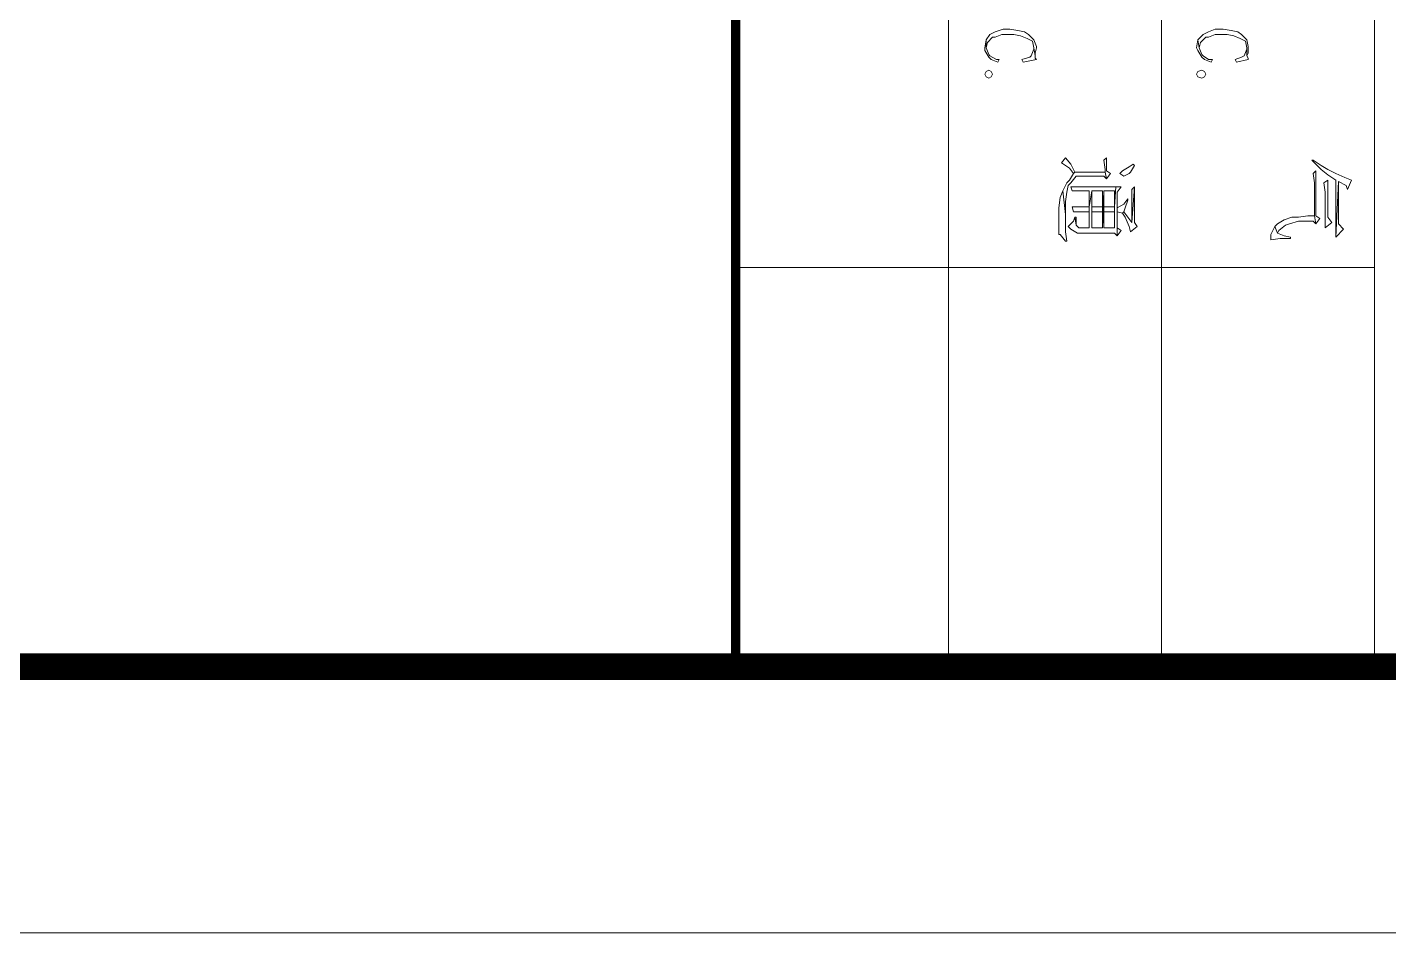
# Model space of a CAD drawing. Header units: millimetres. Extents: x 53009415 to 54059915, y 20499171 to 20796171.
# Drawn here: x 53996099 to 54021673, y 20499171 to 20516185 of the extents above; entities that cross this region are included whole.
import ezdxf

# ---------------------------------------------------------------- set-up
doc = ezdxf.new("R2010")
doc.units = ezdxf.units.MM
doc.header["$LTSCALE"] = 1000
doc.layers.add('PUB_TITLE', color=7, linetype='Continuous', lineweight=20)

# ---------------------------------------------------------------- blocks, each defined once
blk = doc.blocks.new('2015AACI_TQ_A2')
at = {"layer": 'PUB_TITLE'}
blk.add_lwpolyline([(-6000, 0), (0, 0), (0, 40000), (-6000, 40000)], close=True, dxfattribs=at)
for points in [[(-6000, 33297.9), (0, 33297.9)], [(-1500, 33297.9), (-1500, 30897.9)], [(-6000, 32497.9), (0, 32497.9)], [(-6000, 31697.9), (0, 31697.9)], [(-6000, 30897.9), (0, 30897.9)]]:
    blk.add_lwpolyline(points, dxfattribs=at)
at = {"layer": 'PUB_TITLE', "lineweight": 0}
for points in [[(-1828, 33211.9), (-1828, 33211.9), (-1838, 33187), (-1852.9, 33152.2), (-1852.9, 33152.2), (-1867.9, 33122.3), (-1882.8, 33097.5), (-1902.7, 33067.6), (-1902.7, 33062.6), (-1887.8, 33077.6), (-1867.9, 33097.5), (-1848, 33122.3), (-1828, 33152.2), (-1614.1, 33152.2), (-1823.1, 33162.2), (-1808.1, 33192), (-1793.2, 33197)], [(-1643.9, 33182.1), (-1663.8, 33162.2), (-1823.1, 33162.2), (-1614.1, 33152.2)], [(-1668.8, 33137.3), (-1688.7, 33122.3), (-1828, 33122.3), (-1818.1, 33107.4), (-1818.1, 33107.4), (-1783.3, 33112.4), (-1648.9, 33112.4)], [(-1683.7, 33092.5), (-1693.7, 33077.6), (-1862.9, 33077.6), (-1852.9, 33067.6), (-1818.1, 33072.6), (-1693.7, 33072.6), (-1663.8, 33077.6)], [(-1663.8, 33077.6), (-1693.7, 33072.6), (-1693.7, 33047.7), (-1688.7, 33012.9), (-1688.7, 32988), (-1678.8, 32958.1), (-1663.8, 32933.3), (-1653.9, 32923.3), (-1629, 32933.3), (-1639, 32938.2), (-1658.9, 32963.1), (-1663.8, 32978), (-1673.8, 33012.9), (-1673.8, 33032.8), (-1673.8, 33067.6)], [(-1614.1, 32983), (-1619, 32958.1), (-1629, 32933.3), (-1653.9, 32923.3), (-1624, 32908.4), (-1604.1, 32908.4), (-1609.1, 32943.2), (-1609.1, 32948.2), (-1609.1, 32983)], [(-2325.7, 32823.8), (-2330.6, 32823.8), (-2355.5, 32818.8), (-2375.4, 32798.9), (-2385.4, 32784), (-2390.4, 32759.1), (-2395.3, 32729.2), (-2395.3, 32699.4), (-2385.4, 32674.5), (-2375.4, 32654.6), (-2375.4, 32654.6), (-2355.5, 32634.7), (-2325.7, 32639.7), (-2345.6, 32644.6), (-2365.5, 32664.5), (-2365.5, 32674.5), (-2375.4, 32699.4), (-2375.4, 32729.2), (-2375.4, 32744.2), (-2370.4, 32769), (-2360.5, 32793.9), (-2350.5, 32813.8), (-2325.7, 32818.8), (-2295.8, 32818.8), (-2305.8, 32823.8)], [(-2280.9, 32823.8), (-2285.9, 32823.8), (-2295.8, 32818.8), (-2325.7, 32818.8), (-2320.7, 32818.8), (-2295.8, 32808.9), (-2290.8, 32798.9), (-2280.9, 32774), (-2270.9, 32779)], [(-2280.9, 32689.4), (-2280.9, 32674.5), (-2295.8, 32654.6), (-2300.8, 32649.6), (-2325.7, 32639.7), (-2355.5, 32634.7), (-2325.7, 32629.7), (-2315.7, 32634.7), (-2290.8, 32649.6), (-2280.9, 32659.6), (-2270.9, 32684.4)], [(-2226.1, 32629.7), (-2236.1, 32634.7), (-2236.1, 32634.7), (-2241.1, 32649.6), (-2241.1, 32649.6), (-2236.1, 32659.6), (-2236.1, 32659.6), (-2226.1, 32664.5), (-2226.1, 32664.5), (-2216.2, 32659.6), (-2216.2, 32659.6), (-2211.2, 32649.6), (-2211.2, 32649.6), (-2216.2, 32634.7), (-2216.2, 32634.7), (-2226.1, 32629.7), (-2226.1, 32629.7), (-2226.1, 32629.7)], [(-1882.8, 32395.8), (-1887.8, 32390.9), (-1877.8, 32375.9), (-1862.9, 32351), (-1852.9, 32341.1), (-1843, 32356), (-1852.9, 32375.9), (-1857.9, 32380.9)], [(-1653.9, 32405.8), (-1668.8, 32395.8), (-1803.2, 32395.8), (-1668.8, 32385.9), (-1708.6, 32356), (-1703.6, 32351), (-1688.7, 32361), (-1653.9, 32375.9), (-1634, 32380.9)], [(-1803.2, 32395.8), (-1793.2, 32385.9), (-1793.2, 32385.9), (-1758.4, 32385.9), (-1668.8, 32385.9)], [(-1803.2, 32346.1), (-1803.2, 32326.2), (-1728.5, 32321.2), (-1648.9, 32321.2), (-1648.9, 32281.4), (-1708.6, 32281.4), (-1728.5, 32281.4), (-1788.2, 32281.4), (-1648.9, 32276.4), (-1648.9, 32236.6), (-1708.6, 32236.6), (-1728.5, 32236.6), (-1788.2, 32236.6), (-1728.5, 32226.6), (-1648.9, 32226.6), (-1648.9, 32186.8), (-1658.9, 32176.9), (-1688.7, 32171.9), (-1673.8, 32166.9), (-1653.9, 32147), (-1643.9, 32157), (-1629, 32181.9), (-1629, 32321.2), (-1619, 32331.1), (-1783.3, 32331.1)], [(-1639, 32346.1), (-1648.9, 32331.1), (-1708.6, 32331.1), (-1723.5, 32331.1), (-1783.3, 32331.1), (-1619, 32331.1)], [(-1753.4, 32370.9), (-1758.4, 32370.9), (-1738.5, 32356), (-1723.5, 32331.1), (-1708.6, 32331.1), (-1703.6, 32351), (-1708.6, 32356), (-1723.5, 32361)], [(-1852.9, 32306.3), (-1862.9, 32291.3), (-1912.6, 32291.3), (-1902.7, 32281.4), (-1867.9, 32286.4), (-1857.9, 32286.4), (-1833, 32291.3)], [(-1833, 32291.3), (-1857.9, 32286.4), (-1857.9, 32171.9), (-1852.9, 32166.9), (-1828, 32152), (-1818.1, 32142), (-1788.2, 32127.1), (-1698.7, 32137.1), (-1728.5, 32137.1), (-1748.4, 32137.1), (-1783.3, 32142), (-1808.1, 32147), (-1818.1, 32157), (-1843, 32176.9), (-1843, 32281.4)], [(-1803.2, 32326.2), (-1803.2, 32291.3), (-1803.2, 32251.5), (-1803.2, 32216.7), (-1803.2, 32181.9), (-1803.2, 32157), (-1788.2, 32162), (-1788.2, 32226.6), (-1728.5, 32226.6), (-1788.2, 32236.6), (-1788.2, 32276.4), (-1728.5, 32276.4), (-1708.6, 32276.4), (-1648.9, 32276.4), (-1788.2, 32281.4), (-1788.2, 32321.2), (-1728.5, 32321.2)], [(-1728.5, 32321.2), (-1728.5, 32281.4), (-1708.6, 32281.4), (-1708.6, 32321.2), (-1648.9, 32321.2)], [(-1708.6, 32276.4), (-1728.5, 32276.4), (-1728.5, 32236.6), (-1708.6, 32236.6)], [(-1728.5, 32226.6), (-1728.5, 32162), (-1708.6, 32166.9), (-1708.6, 32226.6), (-1648.9, 32226.6)], [(-1688.7, 32176.9), (-1688.7, 32171.9), (-1658.9, 32176.9)], [(-1857.9, 32171.9), (-1887.8, 32157), (-1912.6, 32137.1), (-1892.7, 32122.1), (-1892.7, 32122.1), (-1872.8, 32152), (-1852.9, 32166.9)], [(-1599.1, 32142), (-1634, 32137.1), (-1663.8, 32137.1), (-1698.7, 32137.1), (-1788.2, 32127.1), (-1763.4, 32117.2), (-1723.5, 32112.2), (-1723.5, 32112.2), (-1693.7, 32112.2), (-1663.8, 32112.2), (-1624, 32112.2), (-1624, 32117.2), (-1599.1, 32137.1)], [(-2325.7, 32027.6), (-2330.6, 32027.6), (-2355.5, 32017.6), (-2375.4, 31997.7), (-2385.4, 31982.8), (-2390.4, 31957.9), (-2395.3, 31928.1), (-2395.3, 31903.2), (-2385.4, 31873.3), (-2375.4, 31853.4), (-2375.4, 31853.4), (-2355.5, 31838.5), (-2325.7, 31838.5), (-2345.6, 31843.5), (-2365.5, 31863.4), (-2365.5, 31873.3), (-2375.4, 31898.2), (-2375.4, 31928.1), (-2375.4, 31943), (-2370.4, 31967.9), (-2360.5, 31992.8), (-2350.5, 32012.7), (-2325.7, 32017.6), (-2295.8, 32022.6), (-2305.8, 32022.6)], [(-2280.9, 32027.6), (-2285.9, 32022.6), (-2295.8, 32022.6), (-2325.7, 32017.6), (-2320.7, 32017.6), (-2295.8, 32007.7), (-2290.8, 32002.7), (-2280.9, 31972.9), (-2270.9, 31977.8)], [(-2280.9, 31888.3), (-2280.9, 31878.3), (-2295.8, 31853.4), (-2300.8, 31848.5), (-2325.7, 31838.5), (-2355.5, 31838.5), (-2325.7, 31833.5), (-2315.7, 31833.5), (-2290.8, 31848.5), (-2280.9, 31858.4), (-2270.9, 31883.3)], [(-2226.1, 31833.5), (-2236.1, 31838.5), (-2236.1, 31838.5), (-2241.1, 31848.5), (-2241.1, 31848.5), (-2236.1, 31858.4), (-2236.1, 31858.4), (-2226.1, 31863.4), (-2226.1, 31863.4), (-2216.2, 31858.4), (-2216.2, 31858.4), (-2211.2, 31848.5), (-2211.2, 31848.5), (-2216.2, 31838.5), (-2216.2, 31838.5), (-2226.1, 31833.5), (-2226.1, 31833.5), (-2226.1, 31833.5)]]:
    blk.add_lwpolyline(points, close=True, dxfattribs=at)
at = {"layer": 'PUB_TITLE', "const_width": 35}
blk.add_lwpolyline([(-6000, 30897.9), (0, 30897.9)], dxfattribs=at)

msp = doc.modelspace()

# ---------------------------------------------------------------- linework, layer by layer
at = {"layer": 'PUB_TITLE'}
msp.add_lwpolyline([(53849915.383, 20796170.783), (53849915.383, 20499170.783), (54059915.383, 20499170.783), (54059915.383, 20796170.783)], close=True, dxfattribs=at)
at = {"layer": 'PUB_TITLE', "const_width": 500}
msp.add_lwpolyline([(53854915.383, 20783670.783), (53854915.383, 20504170.783), (54054915.383, 20504170.783), (54054915.383, 20783670.783)], close=True, dxfattribs=at)

# ---------------------------------------------------------------- block references
at = {"layer": 'PUB_TITLE', "xscale": 5, "yscale": 5, "zscale": 5, "rotation": 270}
msp.add_blockref('2015AACI_TQ_A2', (53854915.383, 20504170.783), dxfattribs=at)

doc.saveas('drawing.dxf')
